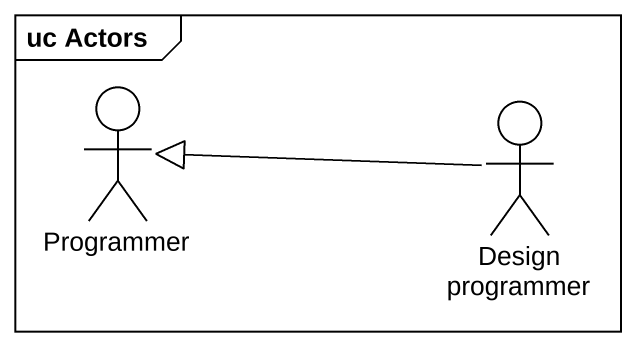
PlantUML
@startuml
mainframe uc Actors
actor Programmer
actor "Design programmer" as Design_programmer
Design_programmer -left-|> Programmer
@enduml
